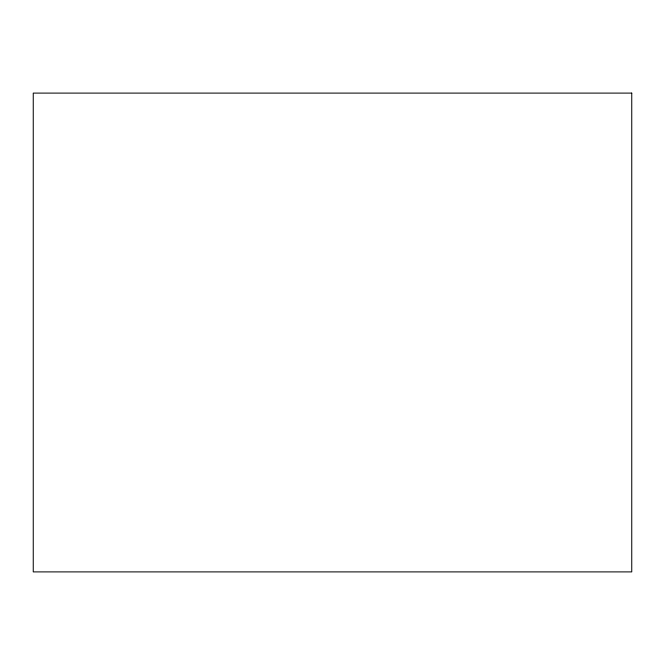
<?xml version="1.0" encoding="UTF-8"?>
<svg xmlns="http://www.w3.org/2000/svg" width="665" height="665" viewBox="0 0 665 665"><rect width="100%" height="100%" fill="white"/><g stroke="black" fill="none" stroke-linecap="round" stroke-linejoin="round"><path stroke-width="1" d="M631.75 93.1L33.25 93.1L33.25 571.9L631.75 571.9L631.75 93.1"/></g></svg>
